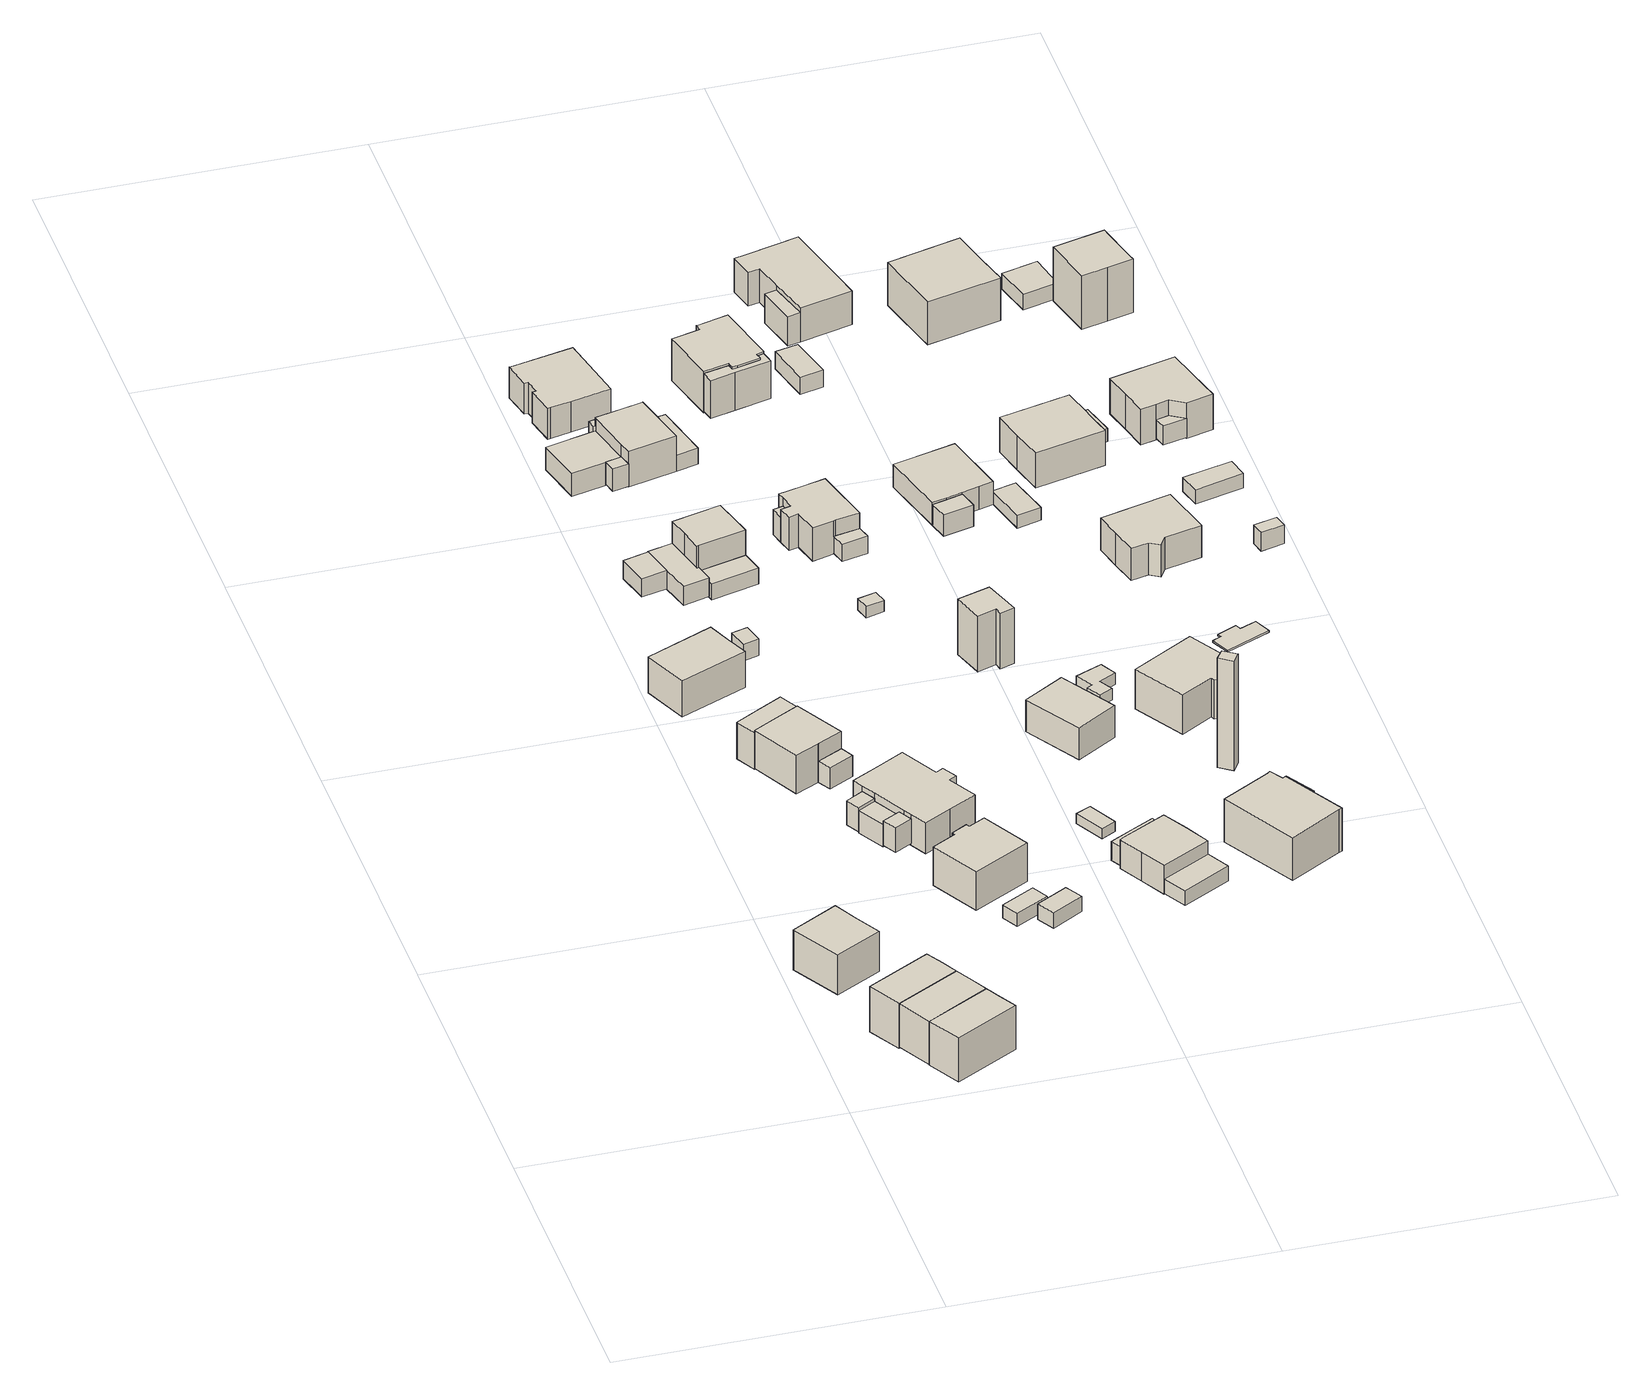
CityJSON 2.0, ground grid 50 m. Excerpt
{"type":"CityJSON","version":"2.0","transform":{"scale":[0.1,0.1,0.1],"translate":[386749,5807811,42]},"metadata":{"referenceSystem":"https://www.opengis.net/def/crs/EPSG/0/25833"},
"CityObjects":{
"building1":{"type":"Building","attributes":{"Gemeindeschluessel":"11000006","BezugspunktDach":"2200","function":"31001_1010","measuredHeight":9.88,"storeysAboveGround":1},"address":[{"country":"Germany","locality":"Berlin","thoroughfareNumber":"92A","thoroughfareName":"Achenseeweg"}],"geometry":[{"type":"Solid","lod":"1","boundaries":[[[[0,1,2,3,4]],[[5,6,7,8,9]],[[5,9,4,3]],[[6,5,3,2]],[[7,6,2,1]],[[8,7,1,0]],[[9,8,0,4]]]]}]},
"building2":{"type":"Building","attributes":{"Gemeindeschluessel":"11000006","BezugspunktDach":"2200","function":"31001_1010","measuredHeight":9.93,"storeysAboveGround":1},"address":[{"country":"Germany","locality":"Berlin","thoroughfareNumber":"94","thoroughfareName":"Achenseeweg"}],"geometry":[{"type":"Solid","lod":"1","boundaries":[[[[10,11,12,13,14]],[[15,16,17,18,19]],[[15,19,14,13]],[[16,15,13,12]],[[17,16,12,11]],[[18,17,11,10]],[[19,18,10,14]]]]}]},
"building3":{"type":"Building","attributes":{"Gemeindeschluessel":"11000006","BezugspunktDach":"2200","function":"31001_1010","measuredHeight":9.67,"storeysAboveGround":1},"address":[{"country":"Germany","locality":"Berlin","thoroughfareNumber":"96","thoroughfareName":"Achenseeweg"}],"geometry":[{"type":"Solid","lod":"1","boundaries":[[[[20,21,22,11,10]],[[23,24,25,26,27]],[[23,27,10,11]],[[24,23,11,22]],[[25,24,22,21]],[[26,25,21,20]],[[27,26,20,10]]]]}]},
"building4":{"type":"Building","attributes":{"Gemeindeschluessel":"11000006","BezugspunktDach":"2200","function":"31001_1010","measuredHeight":9.75,"storeysAboveGround":1},"address":[{"country":"Germany","locality":"Berlin","thoroughfareNumber":"98","thoroughfareName":"Achenseeweg"}],"geometry":[{"type":"Solid","lod":"1","boundaries":[[[[28,29,30,21,20]],[[31,32,33,34,35]],[[31,35,20,21]],[[32,31,21,30]],[[33,32,30,29]],[[34,33,29,28]],[[35,34,28,20]]]]}]},
"building5":{"type":"Building","attributes":{"Gemeindeschluessel":"11000006","BezugspunktDach":"2200","function":"31001_1010","measuredHeight":8.2,"storeysAboveGround":1},"address":[{"country":"Germany","locality":"Berlin","thoroughfareNumber":"85","thoroughfareName":"Achenseeweg"}],"geometry":[{"type":"Solid","lod":"1","boundaries":[[[[36,37,38,39,40]],[[41,42,43,44,45]],[[41,45,40,39]],[[42,41,39,38]],[[43,42,38,37]],[[44,43,37,36]],[[45,44,36,40]]]]}]},
"building6":{"type":"Building","attributes":{"Gemeindeschluessel":"11000006","BezugspunktDach":"2200","function":"31001_2463","measuredHeight":7.47,"storeysAboveGround":1},"address":[{"country":"Germany","locality":"Berlin","thoroughfareNumber":"87 (1)","thoroughfareName":"Achenseeweg"}],"geometry":[{"type":"Solid","lod":"1","boundaries":[[[[46,47,48,49,50,51,52]],[[53,54,55,56,57,58,59]],[[53,59,52,51]],[[54,53,51,50]],[[55,54,50,49]],[[56,55,49,48]],[[57,56,48,47]],[[58,57,47,46]],[[59,58,46,52]]]]}]},
"building7":{"type":"Building","attributes":{"Gemeindeschluessel":"11000006","BezugspunktDach":"2200","function":"51009_1610","measuredHeight":4.22,"storeysAboveGround":0},"address":[{"country":"Germany","locality":"Berlin"}],"geometry":[{"type":"Solid","lod":"1","boundaries":[[[[60,61,62,63]],[[64,65,66,67]],[[64,67,63,62]],[[65,64,62,61]],[[66,65,61,60]],[[67,66,60,63]]]]}]},
"building8":{"type":"Building","attributes":{"Gemeindeschluessel":"11000006","function":"31001_1010"},"address":[{"country":"Germany","locality":"Berlin","thoroughfareNumber":"87","thoroughfareName":"Achenseeweg"}],"children":["building8-1","building8-2"]},
"building8-1":{"type":"BuildingPart","attributes":{"BezugspunktDach":"2200","measuredHeight":7.89,"storeysAboveGround":2},"parents":["building8"],"geometry":[{"type":"MultiSurface","lod":"1","boundaries":[[[68,69,70,71,72,73,74]],[[75,76,77,78,79,80,81]],[[75,81,74,73]],[[76,75,73,72]],[[77,76,72,71]],[[82,83,71,70]],[[79,78,70,69]],[[80,79,69,68]],[[81,80,68,74]],[[78,77,83,82]]]}]},
"building8-2":{"type":"BuildingPart","attributes":{"BezugspunktDach":"2200","measuredHeight":4.12,"storeysAboveGround":2},"parents":["building8"],"geometry":[{"type":"MultiSurface","lod":"1","boundaries":[[[84,85,83,86]],[[77,87,88,79]],[[79,86,82,78]],[[87,77,83,85]],[[88,87,85,84]],[[79,88,84,86]],[[77,78,82,83]]]}]},
"building9":{"type":"Building","attributes":{"Gemeindeschluessel":"11000006","BezugspunktDach":"2200","function":"51009_1610","measuredHeight":4.28,"storeysAboveGround":0},"address":[{"country":"Germany","locality":"Berlin"}],"geometry":[{"type":"Solid","lod":"1","boundaries":[[[[89,90,91,92]],[[93,94,95,96]],[[93,96,92,91]],[[94,93,91,90]],[[95,94,90,89]],[[96,95,89,92]]]]}]},
"building10":{"type":"Building","attributes":{"Gemeindeschluessel":"11000006","BezugspunktDach":"2200","function":"31001_1010","measuredHeight":6.65,"storeysAboveGround":2},"address":[{"country":"Germany","locality":"Berlin","thoroughfareNumber":"91","thoroughfareName":"Achenseeweg"}],"geometry":[{"type":"Solid","lod":"1","boundaries":[[[[97,98,99,100,101,102,103,104]],[[105,106,107,108,109,110,111,112]],[[105,112,104,103]],[[106,105,103,102]],[[107,106,102,101]],[[108,107,101,100]],[[109,108,100,99]],[[110,109,99,98]],[[111,110,98,97]],[[112,111,97,104]]]]}]},
"building11":{"type":"Building","attributes":{"Gemeindeschluessel":"11000006","BezugspunktDach":"2200","function":"31001_2463","measuredHeight":3.15,"storeysAboveGround":1},"address":[{"country":"Germany","locality":"Berlin","thoroughfareNumber":"23 (1)","thoroughfareName":"Silzer Weg"}],"geometry":[{"type":"Solid","lod":"1","boundaries":[[[[113,114,115,116]],[[117,118,119,120]],[[117,120,116,115]],[[118,117,115,114]],[[119,118,114,113]],[[120,119,113,116]]]]}]},
"building12":{"type":"Building","attributes":{"Gemeindeschluessel":"11000006","function":"31001_1010"},"address":[{"country":"Germany","locality":"Berlin","thoroughfareNumber":"89A","thoroughfareName":"Achenseeweg"}],"children":["building12-1","building12-2"]},
"building12-1":{"type":"BuildingPart","attributes":{"BezugspunktDach":"2200","measuredHeight":7.72,"storeysAboveGround":1},"parents":["building12"],"geometry":[{"type":"MultiSurface","lod":"1","boundaries":[[[121,122,123,124,125,126,127,128,129,130,131,132,133,134]],[[135,136,137,138,139,140,141,142,143,144,145,146,147,148]],[[135,148,134,133]],[[136,135,133,132]],[[137,136,132,131]],[[138,137,131,130]],[[139,138,130,129]],[[140,139,129,128]],[[141,140,128,127]],[[142,141,127,126]],[[143,142,126,125]],[[144,143,125,124]],[[145,144,124,123]],[[149,150,151,145,123,122]],[[147,146,122,121]],[[148,147,121,134]],[[146,151,150,149]]]}]},
"building12-2":{"type":"BuildingPart","attributes":{"BezugspunktDach":"2200","measuredHeight":3.96,"storeysAboveGround":1},"parents":["building12"],"geometry":[{"type":"Solid","lod":"1","boundaries":[[[[152,150,149,153]],[[146,151,154,155]],[[146,155,153,149]],[[154,151,150,152]],[[155,154,152,153]],[[151,146,149,150]]]]}]},
"building13":{"type":"Building","attributes":{"Gemeindeschluessel":"11000006","BezugspunktDach":"2200","function":"31001_2463","measuredHeight":2.34,"storeysAboveGround":1},"address":[{"country":"Germany","locality":"Berlin","thoroughfareNumber":"91 (1)","thoroughfareName":"Achenseeweg"}],"geometry":[{"type":"Solid","lod":"1","boundaries":[[[[156,157,158,159]],[[160,161,162,163]],[[160,163,159,158]],[[161,160,158,157]],[[162,161,157,156]],[[163,162,156,159]]]]}]},
"building14":{"type":"Building","attributes":{"Gemeindeschluessel":"11000006","BezugspunktDach":"2200","function":"31001_2723","measuredHeight":2.83,"storeysAboveGround":1},"address":[{"country":"Germany","locality":"Berlin","thoroughfareNumber":"21 (2)","thoroughfareName":"Silzer Weg"}],"geometry":[{"type":"Solid","lod":"1","boundaries":[[[[164,165,166,167]],[[168,169,170,171]],[[168,171,167,166]],[[169,168,166,165]],[[170,169,165,164]],[[171,170,164,167]]]]}]},
"building15":{"type":"Building","attributes":{"Gemeindeschluessel":"11000006","BezugspunktDach":"2200","function":"31001_2463","measuredHeight":3.86,"storeysAboveGround":1},"address":[{"country":"Germany","locality":"Berlin","thoroughfareNumber":"21 (1)","thoroughfareName":"Silzer Weg"}],"geometry":[{"type":"Solid","lod":"1","boundaries":[[[[115,172,114,173,174,175,176,177,178,179]],[[180,181,182,183,184,185,186,187,188,189]],[[180,189,179,178]],[[181,180,178,177]],[[182,181,177,176]],[[183,182,176,175]],[[184,183,175,174]],[[185,184,174,173]],[[186,185,173,114]],[[187,186,114,172]],[[188,187,172,115]],[[189,188,115,179]]]]}]},
"building16":{"type":"Building","attributes":{"Gemeindeschluessel":"11000006","BezugspunktDach":"2200","function":"31001_2723","measuredHeight":2.65,"storeysAboveGround":1},"address":[{"country":"Germany","locality":"Berlin","thoroughfareNumber":"93 (1)","thoroughfareName":"Achenseeweg"}],"geometry":[{"type":"Solid","lod":"1","boundaries":[[[[190,191,192,193]],[[194,195,196,197]],[[194,197,193,192]],[[195,194,192,191]],[[196,195,191,190]],[[197,196,190,193]]]]}]},
"building17":{"type":"Building","attributes":{"Gemeindeschluessel":"11000006","function":"31001_1010"},"address":[{"country":"Germany","locality":"Berlin","thoroughfareNumber":"21","thoroughfareName":"Silzer Weg"}],"children":["building17-1","building17-2"]},
"building17-1":{"type":"BuildingPart","attributes":{"BezugspunktDach":"2200","measuredHeight":8.61,"storeysAboveGround":2},"parents":["building17"],"geometry":[{"type":"MultiSurface","lod":"1","boundaries":[[[198,199,200,201,202,203]],[[204,205,206,207,208,209]],[[204,209,203,202]],[[205,204,202,201]],[[206,210,211,201,200]],[[207,206,200,199]],[[208,207,199,198]],[[209,208,198,203]],[[205,211,210,206]]]}]},
"building17-2":{"type":"BuildingPart","attributes":{"BezugspunktDach":"2200","measuredHeight":2.76,"storeysAboveGround":2},"parents":["building17"],"geometry":[{"type":"MultiSurface","lod":"1","boundaries":[[[212,213,214,211,210]],[[205,215,216,217,206]],[[215,205,211,214]],[[216,215,214,213]],[[217,216,213,212]],[[206,217,212,210]],[[218,205,206,210,211]]]}]},
"building18":{"type":"Building","attributes":{"Gemeindeschluessel":"11000006","BezugspunktDach":"2200","function":"51009_1610","measuredHeight":3.9,"storeysAboveGround":0},"address":[{"country":"Germany","locality":"Berlin"}],"geometry":[{"type":"Solid","lod":"1","boundaries":[[[[219,220,221,222]],[[223,224,225,226]],[[223,226,222,221]],[[224,223,221,220]],[[225,224,220,219]],[[226,225,219,222]]]]}]},
"building19":{"type":"Building","attributes":{"Gemeindeschluessel":"11000006","function":"31001_1010"},"address":[{"country":"Germany","locality":"Berlin","thoroughfareNumber":"79","thoroughfareName":"Achenseeweg"},{"country":"Germany","locality":"Berlin","thoroughfareNumber":"22","thoroughfareName":"Silzer Weg"}],"children":["building19-1","building19-2"]},
"building19-1":{"type":"BuildingPart","attributes":{"BezugspunktDach":"2200","measuredHeight":8.05,"storeysAboveGround":2},"parents":["building19"],"geometry":[{"type":"MultiSurface","lod":"1","boundaries":[[[227,228,229,230,231,232,233,234]],[[235,236,237,238,239,240,241,242]],[[235,242,234,233]],[[236,235,233,232]],[[237,236,232,231]],[[238,237,231,230]],[[239,238,230,229]],[[240,239,229,228]],[[241,243,244,228,227]],[[242,241,227,234]],[[240,245,244,243,241]]]}]},
"building19-2":{"type":"BuildingPart","attributes":{"BezugspunktDach":"2200","measuredHeight":4,"storeysAboveGround":2},"parents":["building19"],"geometry":[{"type":"MultiSurface","lod":"1","boundaries":[[[246,247,244,243,248,249]],[[250,251,252,253,254,255]],[[250,255,249,248]],[[251,250,248,243]],[[252,251,243,241,240]],[[253,252,244,247]],[[254,253,247,246]],[[255,254,246,249]],[[240,241,243,244]]]}]},
"building20":{"type":"Building","attributes":{"Gemeindeschluessel":"11000006","BezugspunktDach":"2200","function":"31001_1010","measuredHeight":7.26,"storeysAboveGround":1},"address":[{"country":"Germany","locality":"Berlin","thoroughfareNumber":"77","thoroughfareName":"Achenseeweg"}],"geometry":[{"type":"Solid","lod":"1","boundaries":[[[[256,257,258,259,260,261,262,263,264,265,266]],[[267,268,269,270,271,272,273,274,275,276,277]],[[267,277,266,265]],[[268,267,265,264]],[[269,268,264,263]],[[270,269,263,262]],[[271,270,262,261]],[[272,271,261,260]],[[273,272,260,259]],[[274,273,259,258]],[[275,274,258,257]],[[276,275,257,256]],[[277,276,256,266]]]]}]},
"building21":{"type":"Building","attributes":{"Gemeindeschluessel":"11000006","BezugspunktDach":"2200","function":"51009_1610","measuredHeight":4.77,"storeysAboveGround":0},"address":[{"country":"Germany","locality":"Berlin"}],"geometry":[{"type":"Solid","lod":"1","boundaries":[[[[278,279,280,281,282,283]],[[284,235,242,241,285,286]],[[284,286,283,282]],[[235,284,282,281]],[[242,235,281,280]],[[241,242,280,279]],[[285,241,279,278]],[[286,285,278,283]]]]}]},
"building22":{"type":"Building","attributes":{"Gemeindeschluessel":"11000006","BezugspunktDach":"2200","function":"51009_1610","measuredHeight":4.78,"storeysAboveGround":0},"address":[{"country":"Germany","locality":"Berlin"}],"geometry":[{"type":"Solid","lod":"1","boundaries":[[[[281,287,288,282]],[[289,236,235,284]],[[289,284,282,288]],[[236,289,288,287]],[[235,236,287,281]],[[284,235,281,282]]]]}]},
"building23":{"type":"Building","attributes":{"Gemeindeschluessel":"11000006","BezugspunktDach":"2200","function":"31001_2723","measuredHeight":2.55,"storeysAboveGround":1},"address":[{"country":"Germany","locality":"Berlin","thoroughfareNumber":"93 (3)","thoroughfareName":"Achenseeweg"}],"geometry":[{"type":"Solid","lod":"1","boundaries":[[[[290,291,292,293,294]],[[295,296,297,298,299]],[[295,299,294,293]],[[296,295,293,292]],[[297,296,292,291]],[[298,297,291,290]],[[299,298,290,294]]]]}]},
"building24":{"type":"Building","attributes":{"Gemeindeschluessel":"11000006","BezugspunktDach":"2200","function":"31001_2463","measuredHeight":2.71,"storeysAboveGround":1},"address":[{"country":"Germany","locality":"Berlin","thoroughfareNumber":"22 (1)","thoroughfareName":"Silzer Weg"}],"geometry":[{"type":"Solid","lod":"1","boundaries":[[[[300,301,302,303]],[[304,305,238,237]],[[304,237,303,302]],[[305,304,302,301]],[[238,305,301,300]],[[237,238,300,303]]]]}]},
"building25":{"type":"Building","attributes":{"Gemeindeschluessel":"11000006","BezugspunktDach":"2200","function":"31001_2723","measuredHeight":3.91,"storeysAboveGround":1},"address":[{"country":"Germany","locality":"Berlin","thoroughfareNumber":"93 (2)","thoroughfareName":"Achenseeweg"}],"geometry":[{"type":"Solid","lod":"1","boundaries":[[[[306,307,308,309,310]],[[311,312,313,314,315]],[[311,315,310,309]],[[312,311,309,308]],[[313,312,308,307]],[[314,313,307,306]],[[315,314,306,310]]]]}]},
"building26":{"type":"Building","attributes":{"Gemeindeschluessel":"11000006","BezugspunktDach":"2200","function":"31001_1010","measuredHeight":7.31,"storeysAboveGround":1},"address":[{"country":"Germany","locality":"Berlin","thoroughfareNumber":"93","thoroughfareName":"Achenseeweg"}],"geometry":[{"type":"Solid","lod":"1","boundaries":[[[[316,317,318,319,320,321,322]],[[323,324,325,326,327,328,329]],[[323,329,322,321]],[[324,323,321,320]],[[325,324,320,319]],[[326,325,319,318]],[[327,326,318,317]],[[328,327,317,316]],[[329,328,316,322]]]]}]},
"building27":{"type":"Building","attributes":{"Gemeindeschluessel":"11000006","BezugspunktDach":"2200","function":"31001_2723","measuredHeight":2,"storeysAboveGround":1},"address":[{"country":"Germany","locality":"Berlin","thoroughfareNumber":"19 (1)","thoroughfareName":"Silzer Weg"}],"geometry":[{"type":"Solid","lod":"1","boundaries":[[[[330,331,332,333]],[[334,335,336,337]],[[334,337,333,332]],[[335,334,332,331]],[[336,335,331,330]],[[337,336,330,333]]]]}]},
"building28":{"type":"Building","attributes":{"Gemeindeschluessel":"11000006","BezugspunktDach":"2200","function":"51009_1610","measuredHeight":2.6,"storeysAboveGround":0},"address":[{"country":"Germany","locality":"Berlin"}],"geometry":[{"type":"Solid","lod":"1","boundaries":[[[[338,339,340,341]],[[342,343,344,345]],[[342,345,341,340]],[[343,342,340,339]],[[344,343,339,338]],[[345,344,338,341]]]]}]},
"building29":{"type":"Building","attributes":{"Gemeindeschluessel":"11000006","function":"31001_1010"},"address":[{"country":"Germany","locality":"Berlin","thoroughfareNumber":"19","thoroughfareName":"Silzer Weg"}],"children":["building29-1","building29-2","building29-3"]},
"building29-1":{"type":"BuildingPart","attributes":{"BezugspunktDach":"2200","measuredHeight":9.54,"storeysAboveGround":2},"parents":["building29"],"geometry":[{"type":"MultiSurface","lod":"1","boundaries":[[[346,347,348,349,350,351,352,353,354,355,356,357]],[[358,359,360,361,362,363,364,365,366,367,368,369]],[[370,371,357,356]],[[372,370,356,355]],[[360,359,355,354]],[[361,360,354,353]],[[362,361,353,352]],[[363,362,352,351]],[[373,374,375,351,350]],[[364,363,376,377]],[[378,373,377,379,365,364,350,349]],[[366,365,349,348]],[[367,366,348,347]],[[368,367,347,346]],[[369,368,346,357]],[[358,369,371,370]],[[380,359,358,370,372]],[[377,376,375,374,373]],[[379,377,373,378]]]}]},
"building29-2":{"type":"BuildingPart","attributes":{"BezugspunktDach":"2200","measuredHeight":3,"storeysAboveGround":2},"parents":["building29"],"geometry":[{"type":"MultiSurface","lod":"1","boundaries":[[[381,382,374,378]],[[376,383,384,379]],[[383,376,374,382]],[[384,383,382,381]],[[379,384,381,378]],[[377,373,374,376]],[[379,378,373,385,377]]]}]},
"building29-3":{"type":"BuildingPart","attributes":{"BezugspunktDach":"2200","measuredHeight":4.42,"storeysAboveGround":2},"parents":["building29"],"geometry":[{"type":"Solid","lod":"1","boundaries":[[[[371,370,372,386]],[[359,358,369,387]],[[359,387,386,372]],[[387,369,371,386]],[[358,359,372,370]],[[369,358,370,371]]]]}]},
"building30":{"type":"Building","attributes":{"Gemeindeschluessel":"11000006","BezugspunktDach":"2200","function":"31001_1010","measuredHeight":7.51,"storeysAboveGround":1},"address":[{"country":"Germany","locality":"Berlin","thoroughfareNumber":"89","thoroughfareName":"Achenseeweg"}],"geometry":[{"type":"Solid","lod":"1","boundaries":[[[[388,389,390,391,392]],[[393,394,395,396,397]],[[393,397,392,391]],[[394,393,391,390]],[[395,394,390,389]],[[396,395,389,388]],[[397,396,388,392]]]]}]},
"building31":{"type":"Building","attributes":{"Gemeindeschluessel":"11000006","BezugspunktDach":"2200","function":"31001_1000","measuredHeight":9.74,"storeysAboveGround":1},"address":[{"country":"Germany","locality":"Berlin","thoroughfareNumber":"87 (2)","thoroughfareName":"Achenseeweg"}],"geometry":[{"type":"Solid","lod":"1","boundaries":[[[[398,399,400,401,402,403]],[[404,405,406,407,408,409]],[[404,409,403,402]],[[405,404,402,401]],[[406,405,401,400]],[[407,406,400,399]],[[408,407,399,398]],[[409,408,398,403]]]]}]},
"building32":{"type":"Building","attributes":{"Gemeindeschluessel":"11000006","BezugspunktDach":"2200","function":"51009_1610","measuredHeight":6.58,"storeysAboveGround":0},"address":[{"country":"Germany","locality":"Berlin"}],"geometry":[{"type":"Solid","lod":"1","boundaries":[[[[410,411,412,413,414,415,416,417,418,419]],[[420,421,422,423,424,425,426,427,428,429]],[[420,429,419,418]],[[421,420,418,417]],[[422,421,417,416]],[[423,422,416,415]],[[424,423,415,414]],[[425,424,414,413]],[[426,425,413,412]],[[427,426,412,411]],[[428,427,411,410]],[[429,428,410,419]]]]}]},
"building33":{"type":"Building","attributes":{"Gemeindeschluessel":"11000006","BezugspunktDach":"2200","function":"31001_1010","measuredHeight":9.86,"storeysAboveGround":1},"address":[{"country":"Germany","locality":"Berlin","thoroughfareNumber":"20","thoroughfareName":"Silzer Weg"}],"geometry":[{"type":"Solid","lod":"1","boundaries":[[[[430,431,432,433,434,435,436,437,438,439,440,441]],[[442,443,444,445,446,447,448,449,450,451,452,453]],[[442,453,441,440]],[[443,442,440,439]],[[444,443,439,438]],[[445,444,438,437]],[[446,445,437,436]],[[447,446,436,435]],[[448,447,435,434]],[[449,448,434,433]],[[450,449,433,432]],[[451,450,432,431]],[[452,451,431,430]],[[453,452,430,441]]]]}]},
"building34":{"type":"Building","attributes":{"Gemeindeschluessel":"11000006","BezugspunktDach":"2200","function":"31001_2723","measuredHeight":2.01,"storeysAboveGround":1},"address":[{"country":"Germany","locality":"Berlin","thoroughfareNumber":"42 (3)","thoroughfareName":"Jenbacher Weg"}],"geometry":[{"type":"Solid","lod":"1","boundaries":[[[[454,455,456,457,458,459,460,461]],[[462,463,464,465,466,467,468,469]],[[462,469,461,460]],[[463,462,460,459]],[[464,463,459,458]],[[465,464,458,457]],[[466,465,457,456]],[[467,466,456,455]],[[468,467,455,454]],[[469,468,454,461]]]]}]},
"building35":{"type":"Building","attributes":{"Gemeindeschluessel":"11000006","BezugspunktDach":"2200","function":"31001_1010","measuredHeight":8.15,"storeysAboveGround":1},"address":[{"country":"Germany","locality":"Berlin","thoroughfareNumber":"44","thoroughfareName":"Jenbacher Weg"}],"geometry":[{"type":"Solid","lod":"1","boundaries":[[[[470,471,472,473,474,475,476,477]],[[478,479,480,481,482,483,484,485]],[[478,485,477,476]],[[479,478,476,475]],[[480,479,475,474]],[[481,480,474,473]],[[482,481,473,472]],[[483,482,472,471]],[[484,483,471,470]],[[485,484,470,477]]]]}]},
"building36":{"type":"Building","attributes":{"Gemeindeschluessel":"11000006","BezugspunktDach":"2200","function":"31001_2463","measuredHeight":2.77,"storeysAboveGround":1},"address":[{"country":"Germany","locality":"Berlin","thoroughfareNumber":"44 (1)","thoroughfareName":"Jenbacher Weg"}],"geometry":[{"type":"Solid","lod":"1","boundaries":[[[[486,487,488,489,490,491,492]],[[493,494,495,496,497,498,499]],[[493,499,492,491]],[[494,493,491,490]],[[495,494,490,489]],[[496,495,489,488]],[[497,496,488,487]],[[498,497,487,486]],[[499,498,486,492]]]]}]},
"building37":{"type":"Building","attributes":{"Gemeindeschluessel":"11000006","BezugspunktDach":"2200","function":"31001_2723","measuredHeight":19.06,"storeysAboveGround":1},"address":[{"country":"Germany","locality":"Berlin","thoroughfareNumber":"42 (4)","thoroughfareName":"Jenbacher Weg"}],"geometry":[{"type":"Solid","lod":"1","boundaries":[[[[500,501,502,503]],[[504,505,506,507]],[[504,507,503,502]],[[505,504,502,501]],[[506,505,501,500]],[[507,506,500,503]]]]}]},
"building38":{"type":"Building","attributes":{"Gemeindeschluessel":"11000006","BezugspunktDach":"2200","function":"31001_2463","measuredHeight":3,"storeysAboveGround":1},"address":[{"country":"Germany","locality":"Berlin","thoroughfareNumber":"18 (1)","thoroughfareName":"Silzer Weg"}],"geometry":[{"type":"Solid","lod":"1","boundaries":[[[[508,509,510,511]],[[512,513,514,515]],[[512,515,511,510]],[[513,512,510,509]],[[514,513,509,508]],[[515,514,508,511]]]]}]},
"building39":{"type":"Building","attributes":{"Gemeindeschluessel":"11000006","function":"31001_1010"},"address":[{"country":"Germany","locality":"Berlin","thoroughfareNumber":"17","thoroughfareName":"Silzer Weg"}],"children":["building39-1","building39-2"]},
"building39-1":{"type":"BuildingPart","attributes":{"BezugspunktDach":"2200","measuredHeight":4.23,"storeysAboveGround":1},"parents":["building39"],"geometry":[{"type":"MultiSurface","lod":"1","boundaries":[[[516,517,518,519,520,521,522,523,524]],[[525,526,527,528,529,530,531,532,533]],[[525,533,524,523]],[[526,525,523,522]],[[527,526,522,521]],[[528,527,521,520]],[[529,528,520,519]],[[530,529,519,518]],[[534,535,530,518,517]],[[532,536,534,531,517,516]],[[533,532,516,524]],[[531,530,535,534]],[[531,534,536,532]]]}]},
"building39-2":{"type":"BuildingPart","attributes":{"BezugspunktDach":"2200","measuredHeight":3.66,"storeysAboveGround":1},"parents":["building39"],"geometry":[{"type":"MultiSurface","lod":"1","boundaries":[[[537,538,535,536]],[[530,539,540,532]],[[539,530,535,538]],[[540,539,538,537]],[[532,540,537,536]],[[531,534,535,530]],[[532,536,534,531]]]}]},
"building40":{"type":"Building","attributes":{"Gemeindeschluessel":"11000006","BezugspunktDach":"2200","function":"31001_2463","measuredHeight":2.33,"storeysAboveGround":1},"address":[{"country":"Germany","locality":"Berlin","thoroughfareNumber":"42 (5)","thoroughfareName":"Jenbacher Weg"}],"geometry":[{"type":"Solid","lod":"1","boundaries":[[[[541,542,543,544]],[[545,546,547,548]],[[545,548,544,543]],[[546,545,543,542]],[[547,546,542,541]],[[548,547,541,544]]]]}]},
"building41":{"type":"Building","attributes":{"Gemeindeschluessel":"11000006","BezugspunktDach":"2200","function":"31001_1010","measuredHeight":8.98,"storeysAboveGround":1},"address":[{"country":"Germany","locality":"Berlin","thoroughfareNumber":"42","thoroughfareName":"Jenbacher Weg"}],"geometry":[{"type":"Solid","lod":"1","boundaries":[[[[549,550,551,552,553,554,555,556,557,558]],[[559,560,561,562,563,564,565,566,567,568]],[[559,568,558,557]],[[560,559,557,556]],[[561,560,556,555]],[[562,561,555,554]],[[563,562,554,553]],[[564,563,553,552]],[[565,564,552,551]],[[566,565,551,550]],[[567,566,550,549]],[[568,567,549,558]]]]}]},
"building42":{"type":"Building","attributes":{"Gemeindeschluessel":"11000006","BezugspunktDach":"2200","function":"31001_2463","measuredHeight":2.29,"storeysAboveGround":1},"address":[{"country":"Germany","locality":"Berlin","thoroughfareNumber":"17 (1)","thoroughfareName":"Silzer Weg"}],"geometry":[{"type":"Solid","lod":"1","boundaries":[[[[569,570,571,572,573]],[[574,575,576,528,577]],[[574,577,573,572]],[[575,574,572,571]],[[576,575,571,570]],[[528,576,570,569]],[[577,528,569,573]]]]}]},
"building43":{"type":"Building","attributes":{"Gemeindeschluessel":"11000006","function":"31001_1010"},"address":[{"country":"Germany","locality":"Berlin","thoroughfareNumber":"18","thoroughfareName":"Silzer Weg"}],"children":["building43-1","building43-2"]},
"building43-1":{"type":"BuildingPart","attributes":{"BezugspunktDach":"2200","measuredHeight":7.68,"storeysAboveGround":1},"parents":["building43"],"geometry":[{"type":"MultiSurface","lod":"1","boundaries":[[[578,579,580,581,582,583,584,585]],[[586,587,588,589,590,591,592,593]],[[586,593,585,584]],[[587,586,584,583]],[[588,587,583,582]],[[589,588,582,581]],[[594,595,589,581,580]],[[591,590,580,579]],[[592,591,579,578]],[[593,592,578,585]],[[590,589,595,594]]]}]},
"building43-2":{"type":"BuildingPart","attributes":{"BezugspunktDach":"2200","measuredHeight":5.13,"storeysAboveGround":1},"parents":["building43"],"geometry":[{"type":"Solid","lod":"1","boundaries":[[[[596,595,594,597]],[[590,589,598,599]],[[590,599,597,594]],[[598,589,595,596]],[[599,598,596,597]],[[590,594,595,589]]]]}]},
"building44":{"type":"Building","attributes":{"Gemeindeschluessel":"11000006","BezugspunktDach":"2200","function":"31001_1312","measuredHeight":0.27,"storeysAboveGround":1},"address":[{"country":"Germany","locality":"Berlin","thoroughfareNumber":"42 (2)","thoroughfareName":"Jenbacher Weg"}],"geometry":[{"type":"Solid","lod":"1","boundaries":[[[[600,601,602,603,604,605,606,607]],[[608,609,610,611,612,613,614,615]],[[608,615,607,606]],[[609,608,606,605]],[[610,609,605,604]],[[611,610,604,603]],[[612,611,603,602]],[[613,612,602,601]],[[614,613,601,600]],[[615,614,600,607]]]]}]},
"building45":{"type":"Building","attributes":{"Gemeindeschluessel":"11000006","BezugspunktDach":"2200","function":"31001_1010","measuredHeight":7.27,"storeysAboveGround":1},"address":[{"country":"Germany","locality":"Berlin","thoroughfareNumber":"15A","thoroughfareName":"Silzer Weg"}],"geometry":[{"type":"Solid","lod":"1","boundaries":[[[[616,617,618,619,620,621,622,623]],[[624,625,626,627,628,629,630,631]],[[624,631,623,622]],[[625,624,622,621]],[[626,625,621,620]],[[627,626,620,619]],[[628,627,619,618]],[[629,628,618,617]],[[630,629,617,616]],[[631,630,616,623]]]]}]},
"building46":{"type":"Building","attributes":{"Gemeindeschluessel":"11000006","BezugspunktDach":"2200","function":"31001_1010","measuredHeight":8.2,"storeysAboveGround":1},"address":[{"country":"Germany","locality":"Berlin","thoroughfareNumber":"15","thoroughfareName":"Silzer Weg"}],"geometry":[{"type":"Solid","lod":"1","boundaries":[[[[632,633,634,635,636,637,638]],[[639,640,641,642,643,644,645]],[[639,645,638,637]],[[640,639,637,636]],[[641,640,636,635]],[[642,641,635,634]],[[643,642,634,633]],[[644,643,633,632]],[[645,644,632,638]]]]}]},
"building47":{"type":"Building","attributes":{"Gemeindeschluessel":"11000006","BezugspunktDach":"2200","function":"31001_1010","measuredHeight":10.17,"storeysAboveGround":1},"address":[{"country":"Germany","locality":"Berlin","thoroughfareNumber":"16A, 16B","thoroughfareName":"Silzer Weg"}],"geometry":[{"type":"Solid","lod":"1","boundaries":[[[[646,647,648,649,650]],[[651,652,653,654,655]],[[651,655,650,649]],[[652,651,649,648]],[[653,652,648,647]],[[654,653,647,646]],[[655,654,646,650]]]]}]},
"building48":{"type":"Building","attributes":{"Gemeindeschluessel":"11000006","BezugspunktDach":"2200","function":"31001_2463","measuredHeight":2.27,"storeysAboveGround":1},"address":[{"country":"Germany","locality":"Berlin","thoroughfareNumber":"15 (1)","thoroughfareName":"Silzer Weg"}],"geometry":[{"type":"Solid","lod":"1","boundaries":[[[[656,657,658,659]],[[660,661,662,663]],[[660,663,659,658]],[[661,660,658,657]],[[662,661,657,656]],[[663,662,656,659]]]]}]},
"building49":{"type":"Building","attributes":{"Gemeindeschluessel":"11000006","BezugspunktDach":"2200","function":"51009_1610","measuredHeight":3.23,"storeysAboveGround":0},"address":[{"country":"Germany","locality":"Berlin"}],"geometry":[{"type":"Solid","lod":"1","boundaries":[[[[664,665,666,667]],[[668,669,670,671]],[[668,671,667,666]],[[669,668,666,665]],[[670,669,665,664]],[[671,670,664,667]]]]}]},
"building50":{"type":"Building","attributes":{"Gemeindeschluessel":"11000006","BezugspunktDach":"2200","function":"31001_2463","measuredHeight":2.51,"storeysAboveGround":1},"address":[{"country":"Germany","locality":"Berlin","thoroughfareNumber":"13 (1)","thoroughfareName":"Silzer Weg"}],"geometry":[{"type":"Solid","lod":"1","boundaries":[[[[672,673,674,675]],[[676,677,678,679]],[[676,679,675,674]],[[677,676,674,673]],[[678,677,673,672]],[[679,678,672,675]]]]}]},
"building51":{"type":"Building","attributes":{"Gemeindeschluessel":"11000006","BezugspunktDach":"2200","function":"51009_1610","measuredHeight":3.27,"storeysAboveGround":0},"address":[{"country":"Germany","locality":"Berlin"}],"geometry":[{"type":"Solid","lod":"1","boundaries":[[[[680,681,682,683]],[[684,685,686,687]],[[684,687,683,682]],[[685,684,682,681]],[[686,685,681,680]],[[687,686,680,683]]]]}]},
"building52":{"type":"Building","attributes":{"Gemeindeschluessel":"11000006","BezugspunktDach":"2200","function":"31001_1010","measuredHeight":7.16,"storeysAboveGround":1},"address":[{"country":"Germany","locality":"Berlin","thoroughfareNumber":"13","thoroughfareName":"Silzer Weg"}],"geometry":[{"type":"Solid","lod":"1","boundaries":[[[[688,689,690,691,692,693,694,695,696]],[[697,698,699,700,701,702,703,704,705]],[[697,705,696,695]],[[698,697,695,694]],[[699,698,694,693]],[[700,699,693,692]],[[701,700,692,691]],[[702,701,691,690]],[[703,702,690,689]],[[704,703,689,688]],[[705,704,688,696]]]]}]},
"building53":{"type":"Building","attributes":{"Gemeindeschluessel":"11000006","BezugspunktDach":"2200","function":"31001_2463","measuredHeight":2.71,"storeysAboveGround":1},"address":[{"country":"Germany","locality":"Berlin","thoroughfareNumber":"14 (1)","thoroughfareName":"Silzer Weg"}],"geometry":[{"type":"Solid","lod":"1","boundaries":[[[[706,707,708,709]],[[710,711,712,713]],[[710,713,709,708]],[[711,710,708,707]],[[712,711,707,706]],[[713,712,706,709]]]]}]},
"building54":{"type":"Building","attributes":{"Gemeindeschluessel":"11000006","BezugspunktDach":"2200","function":"31001_1010","measuredHeight":10.19,"storeysAboveGround":2},"address":[{"country":"Germany","locality":"Berlin","thoroughfareNumber":"14","thoroughfareName":"Silzer Weg"}],"geometry":[{"type":"Solid","lod":"1","boundaries":[[[[714,715,716,717,718,719,720]],[[721,722,723,724,725,726,727]],[[721,727,720,719]],[[722,721,719,718]],[[723,722,718,717]],[[724,723,717,716]],[[725,724,716,715]],[[726,725,715,714]],[[727,726,714,720]]]]}]}
},
"vertices":[
[59,269,89],[132,308,89],[110,347,89],[89,387,89],[15,346,89],[89,387,19],[110,347,19],[132,308,19],[59,269,19],[15,346,19],
[106,115,99],[207,170,99],[193,196,99],[178,222,99],[77,167,99],[178,222,20],[193,196,20],[207,170,20],[106,115,20],[77,167,20],
[135,61,99],[236,116,99],[222,143,99],[207,170,23],[222,143,23],[236,116,23],[135,61,23],[106,115,23],
[164,9,99],[265,64,99],[250,90,99],[236,116,22],[250,90,22],[265,64,22],[164,9,22],[135,61,22],
[37,1001,76],[144,1046,76],[128,1082,76],[113,1118,76],[7,1072,76],[113,1118,13],[128,1082,13],[144,1046,13],[37,1001,13],[7,1072,13],
[100,844,79],[139,866,79],[175,885,79],[178,887,79],[160,920,79],[122,899,79],[83,877,79],[122,899,15],[160,920,15],[178,887,15],[175,885,15],[139,866,15],[100,844,15],[83,877,15],
[199,649,61],[227,665,61],[215,687,61],[187,671,61],[215,687,19],[227,665,19],[199,649,19],[187,671,19],
[140,767,84],[178,786,84],[179,787,84],[218,807,84],[175,885,84],[138,865,84],[100,844,84],[138,865,17],[175,885,17],[218,807,17],[179,787,17],[178,786,17],[140,767,17],[100,844,17],[179,787,54],[218,807,54],
[190,765,54],[229,786,54],[178,786,54],[229,786,17],[190,765,17],
[235,584,63],[263,599,63],[251,621,63],[223,606,63],[251,621,20],[263,599,20],[235,584,20],[223,606,20],
[306,413,88],[396,462,88],[354,539,88],[328,525,88],[325,530,88],[300,516,88],[302,511,88],[264,490,88],[302,511,21],[300,516,21],[325,530,21],[328,525,21],[354,539,21],[396,462,21],[306,413,21],[264,490,21],
[64,1304,44],[104,1314,44],[91,1366,44],[51,1355,44],[91,1366,12],[104,1314,12],[64,1304,12],[51,1355,12],
[215,687,71],[227,665,71],[256,612,71],[263,599,71],[277,573,71],[320,597,71],[364,621,71],[339,667,71],[351,673,71],[338,697,71],[326,690,71],[293,751,71],[250,727,71],[206,703,71],[250,727,17],[293,751,17],[326,690,17],[338,697,17],[351,673,17],[339,667,17],[364,621,17],[320,597,17],[277,573,17],[263,599,17],[256,612,17],[227,665,17],[215,687,17],[206,703,17],[227,665,57],[251,621,57],[251,621,17],
[223,606,57],[199,649,57],[223,606,17],[199,649,17],
[351,357,45],[404,386,45],[390,412,45],[337,383,45],[390,412,22],[404,386,22],[351,357,22],[337,383,22],
[161,1113,40],[185,1120,40],[177,1152,40],[152,1145,40],[177,1152,11],[185,1120,11],[161,1113,11],[152,1145,11],
[103,1318,44],[116,1269,44],[157,1280,44],[150,1309,44],[147,1308,44],[142,1328,44],[130,1377,44],[91,1367,44],[130,1377,11],[142,1328,11],[147,1308,11],[150,1309,11],[157,1280,11],[116,1269,11],[104,1314,11],[103,1318,11],[91,1366,11],[91,1367,11],
[400,338,49],[450,367,49],[434,394,49],[384,366,49],[434,394,22],[450,367,22],[400,338,22],[384,366,22],
[139,1343,82],[147,1308,82],[150,1309,82],[225,1328,82],[207,1397,82],[130,1377,82],[207,1397,10],[225,1328,10],[150,1309,10],[147,1308,10],[139,1343,10],[130,1377,10],[150,1309,38],[225,1328,38],
[157,1280,38],[159,1272,38],[234,1292,38],[234,1292,10],[159,1272,10],[157,1280,10],[225,1328,28],
[98,1573,47],[123,1579,47],[118,1599,47],[93,1593,47],[118,1599,8],[123,1579,8],[98,1573,8],[93,1593,8],
[101,1672,69],[118,1599,69],[123,1579,69],[199,1597,69],[176,1691,69],[175,1691,69],[146,1684,69],[100,1673,69],[146,1684,7],[175,1691,7],[176,1691,7],[199,1597,7],[123,1579,7],[118,1599,7],[101,1672,7],[100,1673,7],[101,1672,46],[118,1599,46],[118,1599,32],
[39,1580,46],[93,1593,46],[97,1672,46],[21,1653,46],[97,1672,6],[101,1672,6],[118,1599,6],[93,1593,6],[39,1580,6],[21,1653,6],
[29,1792,62],[35,1792,62],[40,1769,62],[34,1768,62],[44,1723,62],[49,1724,62],[81,1731,62],[144,1745,62],[120,1858,62],[26,1838,62],[19,1837,62],[26,1838,8],[120,1858,8],[144,1745,8],[81,1731,8],[49,1724,8],[44,1723,8],[34,1768,8],[40,1769,8],[35,1792,8],[29,1792,8],[19,1837,8],
[97,1672,55],[101,1672,55],[100,1673,55],[146,1684,55],[143,1697,55],[94,1685,55],[143,1697,7],[97,1672,7],[94,1685,7],
[175,1691,55],[173,1704,55],[173,1704,7],
[528,534,38],[551,547,38],[539,570,38],[527,593,38],[503,581,38],[527,593,21],[539,570,21],[551,547,21],[528,534,21],[503,581,21],
[199,1597,35],[234,1606,35],[212,1699,35],[176,1691,35],[212,1699,7],[234,1606,7],
[536,455,57],[608,493,57],[597,514,57],[561,495,57],[525,475,57],[561,495,24],[597,514,24],[608,493,24],[536,455,24],[525,475,24],
[552,412,75],[574,372,75],[651,414,75],[630,454,75],[608,493,75],[536,455,75],[531,451,75],[536,455,25],[608,493,25],[630,454,25],[651,414,25],[574,372,25],[552,412,25],[531,451,25],
[358,1166,32],[387,1174,32],[381,1196,32],[352,1188,32],[381,1196,12],[387,1174,12],[358,1166,12],[352,1188,12],
[595,335,52],[671,377,52],[651,414,52],[574,372,52],[651,414,26],[671,377,26],[595,335,26],[574,372,26],
[299,1360,68],[314,1364,68],[324,1325,68],[358,1334,68],[361,1335,68],[399,1343,68],[375,1438,68],[338,1429,68],[301,1420,68],[304,1408,68],[309,1386,68],[293,1382,68],[309,1386,10],[304,1408,10],[301,1420,10],[338,1429,10],[375,1438,10],[399,1343,10],[361,1335,10],[358,1334,10],[324,1325,10],[314,1364,10],[299,1360,10],[293,1382,10],[309,1386,54],[293,1382,54],[304,1408,54],[361,1335,41],[399,1343,41],[399,1343,19],[399,1343,11],[361,1335,11],[358,1334,41],[358,1334,11],[304,1408,11],
[364,1311,41],[405,1321,41],[405,1321,11],[364,1311,11],[361,1335,39],
[288,1404,54],[288,1404,10],
[552,737,73],[616,776,73],[589,820,73],[562,864,73],[498,825,73],[562,864,17],[589,820,17],[616,776,17],[552,737,17],[498,825,17],
[474,991,111],[504,1001,111],[507,989,111],[530,997,111],[510,1056,111],[458,1040,111],[510,1056,14],[530,997,14],[507,989,14],[504,1001,14],[474,991,14],[458,1040,14],
[282,1707,75],[321,1717,75],[378,1731,75],[376,1740,75],[373,1751,75],[361,1747,75],[364,1737,75],[319,1726,75],[317,1736,75],[277,1727,75],[317,1736,9],[319,1726,9],[364,1737,9],[361,1747,9],[373,1751,9],[376,1740,9],[378,1731,9],[321,1717,9],[282,1707,9],[277,1727,9],
[277,1727,79],[317,1736,79],[319,1726,79],[328,1728,79],[364,1737,79],[361,1747,79],[373,1751,79],[349,1852,79],[300,1839,79],[298,1839,79],[300,1828,79],[255,1817,79],[300,1828,6],[298,1839,6],[300,1839,6],[349,1852,6],[373,1751,6],[361,1747,6],[364,1737,6],[328,1728,6],[319,1726,6],[317,1736,6],[277,1727,6],[255,1817,6],
[613,882,38],[604,877,38],[617,855,38],[638,865,38],[626,887,38],[653,901,38],[639,927,38],[597,909,38],[639,927,18],[653,901,18],[626,887,18],[638,865,18],[617,855,18],[604,877,18],[613,882,18],[597,909,18],
[760,354,100],[843,403,100],[848,405,100],[792,503,100],[787,500,100],[774,521,100],[769,517,100],[692,473,100],[769,517,25],[774,521,25],[787,500,25],[792,503,25],[848,405,25],[843,403,25],[760,354,25],[692,473,25],
[769,517,50],[774,521,50],[787,500,50],[792,503,50],[815,516,50],[782,573,50],[749,553,50],[782,573,22],[815,516,22],[792,503,22],[787,500,22],[774,521,22],[769,517,22],[749,553,22],
[756,643,213],[767,660,213],[746,674,213],[735,658,213],[746,674,22],[767,660,22],[756,643,22],[735,658,22],
[422,1732,37],[459,1740,37],[441,1811,37],[405,1803,37],[441,1811,7],[459,1740,7],[422,1732,7],[405,1803,7],
[512,1359,53],[535,1365,53],[560,1372,53],[587,1379,53],[610,1385,53],[583,1491,53],[560,1485,53],[508,1472,53],[484,1466,53],[508,1472,13],[560,1485,13],[583,1491,13],[610,1385,13],[587,1379,13],[560,1372,13],[535,1365,13],[512,1359,13],[484,1466,13],[535,1365,50],[560,1372,50],[512,1359,50],
[520,1329,50],[568,1341,50],[568,1341,13],[520,1329,13],
[817,514,47],[842,529,47],[814,576,47],[789,561,47],[814,576,23],[842,529,23],[817,514,23],[789,561,23],
[711,754,88],[762,784,88],[765,778,88],[784,774,88],[800,783,88],[805,801,88],[801,807,88],[808,811,88],[761,891,88],[663,834,88],[761,891,19],[808,811,19],[801,807,19],[805,801,19],[800,783,19],[784,774,19],[765,778,19],[762,784,19],[711,754,19],[663,834,19],
[610,1385,35],[627,1319,35],[665,1329,35],[647,1398,35],[609,1388,35],[647,1398,13],[665,1329,13],[627,1319,13],[609,1388,13],
[411,1963,66],[429,1967,66],[441,1921,66],[459,1857,66],[541,1878,66],[504,2028,66],[419,2006,66],[401,2002,66],[419,2006,7],[504,2028,7],[541,1878,7],[459,1857,7],[441,1921,7],[429,1967,7],[411,1963,7],[401,2002,7],[441,1921,58],[459,1857,58],
[438,1852,58],[422,1916,58],[438,1852,7],[422,1916,7],
[831,938,18],[901,969,18],[889,996,18],[863,985,18],[859,994,18],[828,980,18],[831,974,18],[817,967,18],[831,974,15],[828,980,15],[859,994,15],[863,985,15],[889,996,15],[901,969,15],[831,938,15],[817,967,15],
[736,1190,70],[747,1148,70],[775,1155,70],[791,1145,70],[801,1161,70],[860,1176,70],[838,1262,70],[726,1233,70],[838,1262,14],[860,1176,14],[801,1161,14],[791,1145,14],[775,1155,14],[747,1148,14],[736,1190,14],[726,1233,14],
[667,1459,73],[680,1409,73],[791,1436,73],[779,1482,73],[779,1486,73],[766,1535,73],[655,1509,73],[766,1535,12],[779,1486,12],[779,1482,12],[791,1436,12],[680,1409,12],[667,1459,12],[655,1509,12],
[631,1800,82],[748,1829,82],[733,1884,82],[719,1940,82],[603,1910,82],[719,1940,7],[733,1884,7],[748,1829,7],[631,1800,7],[603,1910,7],
[779,1482,36],[810,1490,36],[796,1543,36],[766,1535,36],[796,1543,13],[810,1490,13],[779,1482,13],[766,1535,13],
[945,1164,49],[982,1173,49],[977,1194,49],[940,1185,49],[977,1194,16],[982,1173,16],[945,1164,16],[940,1185,16],
[888,1305,39],[965,1325,39],[957,1359,39],[879,1340,39],[957,1359,14],[965,1325,14],[888,1305,14],[879,1340,14],
[883,1456,49],[921,1465,49],[898,1479,49],[878,1474,49],[898,1479,16],[921,1465,16],[883,1456,16],[878,1474,16],
[843,1511,76],[853,1468,76],[878,1474,76],[898,1479,76],[921,1465,76],[963,1476,76],[958,1494,76],[936,1580,76],[832,1554,76],[936,1580,14],[958,1494,14],[963,1476,14],[921,1465,14],[898,1479,14],[878,1474,14],[853,1468,14],[843,1511,14],[832,1554,14],
[786,1844,35],[841,1858,35],[828,1918,35],[771,1903,35],[828,1918,8],[841,1858,8],[786,1844,8],[771,1903,8],
[853,1773,103],[894,1783,103],[935,1793,103],[932,1803,103],[915,1873,103],[874,1863,103],[833,1853,103],[874,1863,9],[915,1873,9],[932,1803,9],[935,1793,9],[894,1783,9],[853,1773,9],[833,1853,9]
]}
